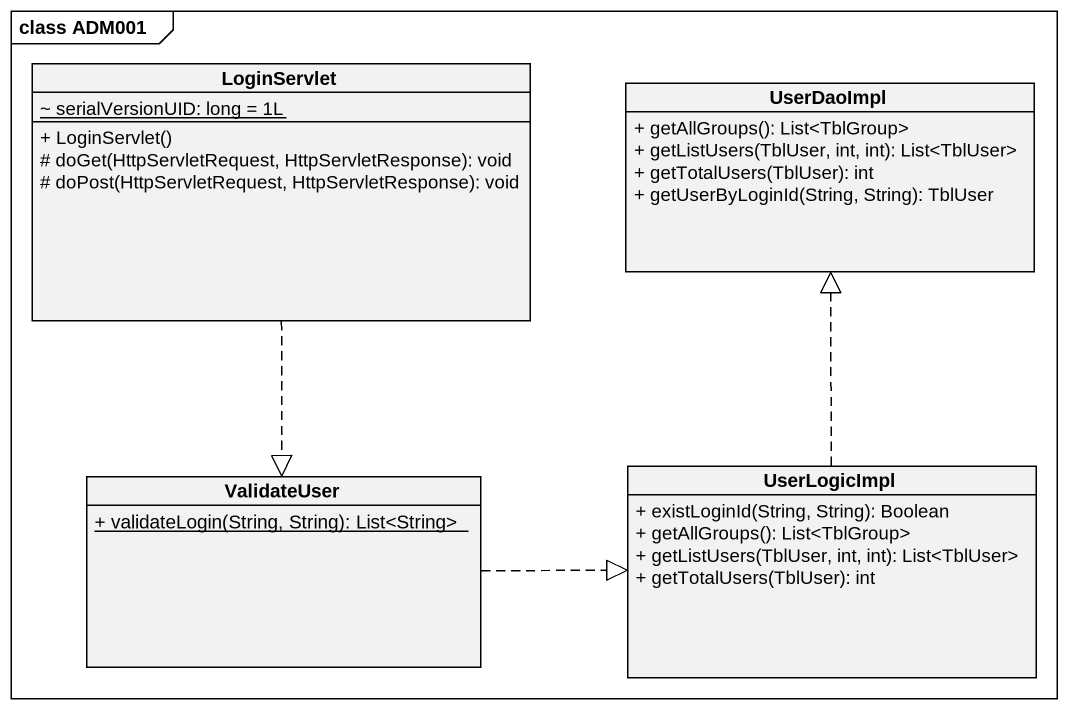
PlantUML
@startuml
mainframe class ADM001
hide circle
hide empty members
skinparam classAttributeIconSize 0
class LoginServlet {
  {static} ~ serialVersionUID: long = 1L
  + LoginServlet()
  # doGet(HttpServletRequest, HttpServletResponse): void
  # doPost(HttpServletRequest, HttpServletResponse): void
}
class UserDaoImpl {
  + getAllGroups(): List<TblGroup>
  + getListUsers(TblUser, int, int): List<TblUser>
  + getTotalUsers(TblUser): int
  + getUserByLoginId(String, String): TblUser
}
class ValidateUser {
  {static} + validateLogin(String, String): List<String>
}
class UserLogicImpl {
  + existLoginId(String, String): Boolean
  + getAllGroups(): List<TblGroup>
  + getListUsers(TblUser, int, int): List<TblUser>
  + getTotalUsers(TblUser): int
}
LoginServlet ..|> ValidateUser
ValidateUser .right.|> UserLogicImpl
UserLogicImpl .up.|> UserDaoImpl
@enduml
